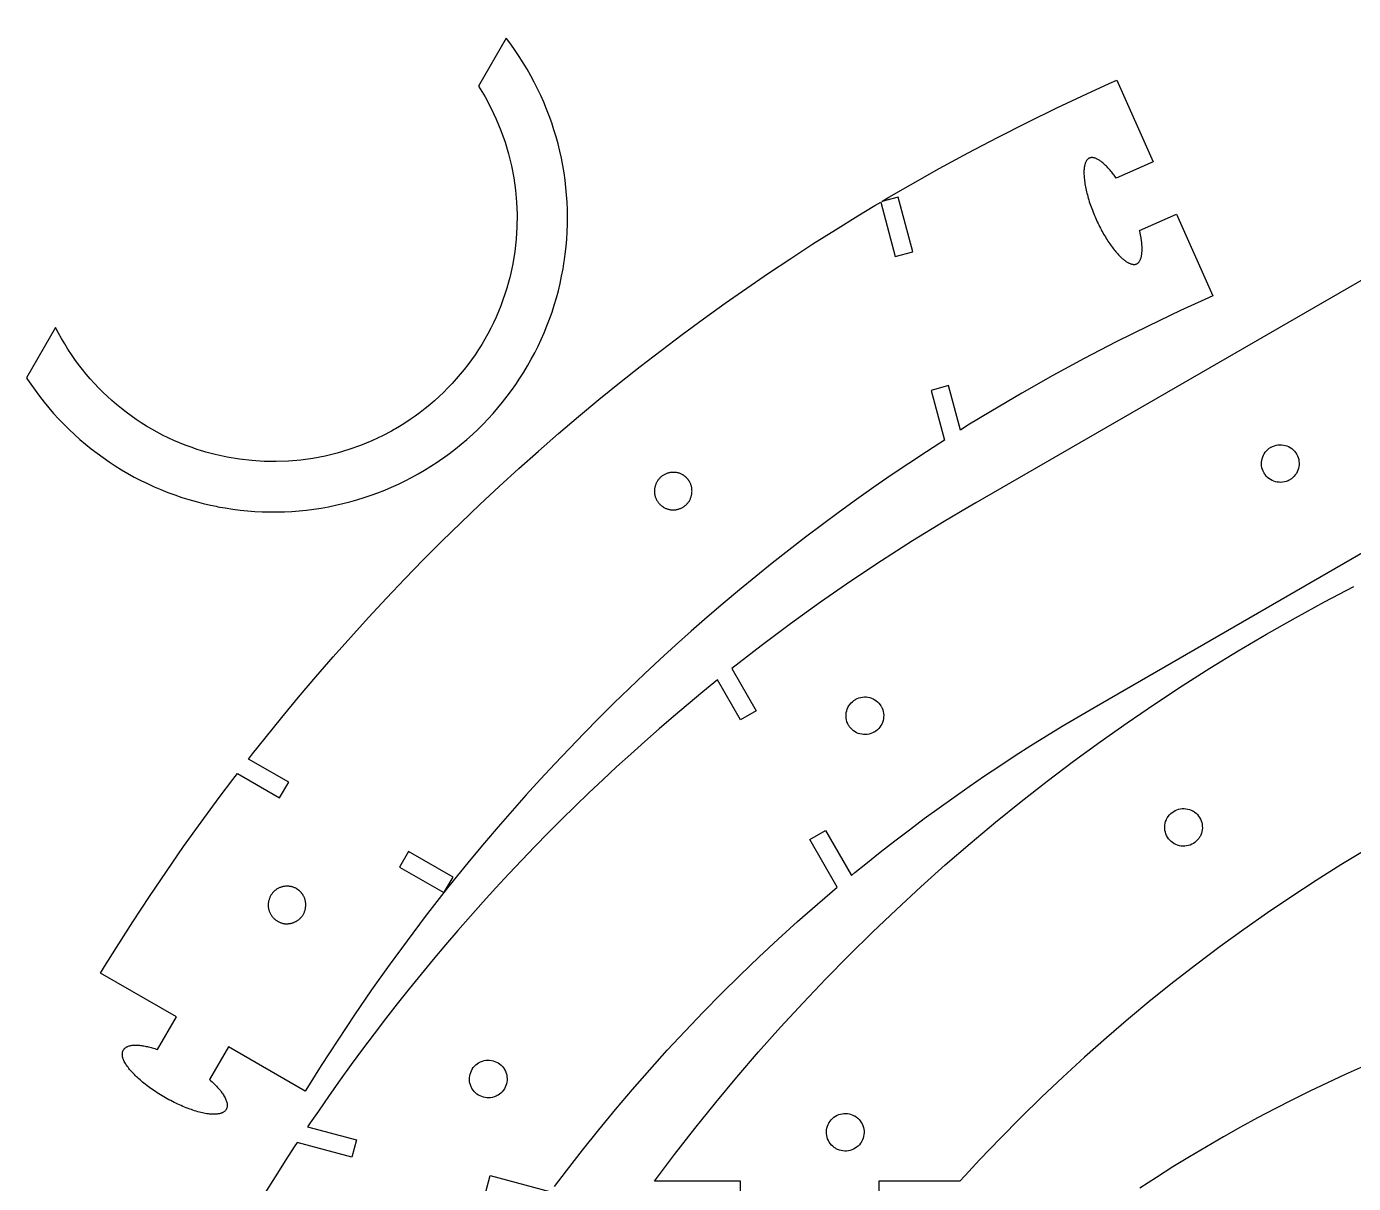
# Model space of a CAD drawing. Extents: x 0 to 281, y 0 to 387.
# Drawn here: x 0 to 135.7, y 267.2 to 385.6 of the extents above; entities that cross this region are included whole.
import ezdxf

# ---------------------------------------------------------------- set-up
doc = ezdxf.new("R2010")
doc.units = 0
doc.layers.get('0').update_dxf_attribs({"linetype": 'CONTINUOUS'})

msp = doc.modelspace()

# ---------------------------------------------------------------- linework, layer by layer
at = {"color": 0}
for points in [[(181.467, 385.565), (97.0631, 336.835), (96.246, 336.362), (93.8119, 334.918), (90.5969, 332.942), (87.42, 330.91), (84.28, 328.819), (81.179, 326.672), (78.1169, 324.469), (75.095, 322.21), (72.855, 320.481), (72.115, 319.894), (74.61, 315.574), (73.0079, 314.649), (70.6529, 318.726), (70.2729, 318.422), (69.141, 317.497), (67.6419, 316.254), (66.155, 314.996), (64.68, 313.725), (63.2179, 312.442), (61.7679, 311.143), (60.3307, 309.832), (58.9061, 308.508), (57.4942, 307.171), (56.0951, 305.819), (54.709, 304.457), (53.336, 303.081), (51.976, 301.692), (50.6292, 300.29), (49.2956, 298.876), (47.9754, 297.451), (46.6686, 296.013), (45.3754, 294.561), (44.0958, 293.099), (42.83, 291.624), (41.5776, 290.136), (40.3396, 288.638), (39.1154, 287.128), (37.9051, 285.606), (36.709, 284.071), (35.5272, 282.526), (34.3597, 280.969), (33.2067, 279.401), (32.0679, 277.822), (30.9437, 276.232), (29.8344, 274.631), (29.0117, 273.422), (28.7399, 273.018), (33.7201, 271.685), (33.2413, 269.897), (27.6585, 271.393), (27.3722, 270.958), (26.5226, 269.65), (25.405, 267.896), (24.3054, 266.131)], [(53.9906, 266.899), (55.2035, 268.503), (56.8461, 270.622), (58.5189, 272.717), (60.2219, 274.786), (61.955, 276.829), (63.7169, 278.846), (65.5079, 280.838), (67.3279, 282.803), (69.1769, 284.74), (71.054, 286.65), (72.959, 288.533), (74.8919, 290.389), (76.8519, 292.217), (78.839, 294.015), (80.8529, 295.785), (82.38, 297.094), (82.894, 297.526), (80.0829, 302.394), (81.685, 303.319), (84.3369, 298.726), (84.701, 299.026), (85.801, 299.919), (87.2781, 301.097), (88.766, 302.258), (90.266, 303.406), (91.7781, 304.537), (93.301, 305.651), (94.836, 306.751), (96.3819, 307.835), (97.939, 308.903), (99.506, 309.954), (101.086, 310.989), (102.675, 312.008), (104.275, 313.011), (105.886, 313.997), (107.506, 314.967), (108.729, 315.683), (109.138, 315.919), (193.542, 364.651)], [(72.9822, 265.601), (72.9822, 267.451), (64.1992, 267.451), (64.705, 268.133), (66.2451, 270.169), (68.3333, 272.85), (70.4631, 275.494), (72.634, 278.1), (74.8457, 280.669), (77.0972, 283.199), (79.3885, 285.69), (81.7188, 288.142), (84.0875, 290.554), (86.4942, 292.926), (88.9382, 295.258), (91.4193, 297.55), (93.9367, 299.799), (96.4899, 302.007), (99.0783, 304.172), (101.702, 306.296), (104.359, 308.375), (107.05, 310.412), (109.775, 312.404), (112.532, 314.353), (115.321, 316.257), (118.142, 318.115), (120.994, 319.928), (123.876, 321.694), (126.789, 323.415), (129.731, 325.089), (132.702, 326.715), (135.701, 328.294)], [(136.917, 301.356), (134.37, 299.807), (131.849, 298.218), (129.354, 296.588), (126.885, 294.917), (124.444, 293.206), (122.031, 291.454), (119.646, 289.664), (117.289, 287.835), (114.962, 285.967), (112.665, 284.058), (110.398, 282.114), (108.162, 280.131), (105.957, 278.108), (103.784, 276.051), (101.643, 273.956), (99.5344, 271.824), (97.4596, 269.656), (95.924, 268.006), (95.4185, 267.451), (87.1322, 267.451), (87.1322, 265.601)], [(136.646, 279.188), (134.821, 278.367), (133.008, 277.524), (131.206, 276.657), (129.415, 275.767), (127.635, 274.854), (125.867, 273.919), (124.111, 272.963), (122.367, 271.982), (120.635, 270.979), (118.914, 269.954), (117.207, 268.907), (115.514, 267.838), (113.832, 266.747)], [(46.9092, 266.235), (47.3879, 268.022), (53.5915, 266.36)]]:
    msp.add_lwpolyline(points, dxfattribs=at)
for points in [[(0, 349.621), (0.105, 349.461), (0.425, 348.983), (0.866, 348.358), (1.321, 347.746), (1.791, 347.146), (2.274, 346.56), (2.771, 345.986), (3.282, 345.426), (3.806, 344.882), (4.342, 344.35), (4.892, 343.832), (5.455, 343.329), (6.028, 342.84), (6.613, 342.367), (7.21, 341.908), (7.818, 341.465), (8.436, 341.037), (9.067, 340.625), (9.706, 340.228), (10.356, 339.847), (11.014, 339.483), (11.684, 339.136), (12.36, 338.804), (13.046, 338.49), (13.741, 338.192), (14.4431, 337.912), (15.154, 337.649), (15.8731, 337.404), (16.5981, 337.176), (17.33, 336.967), (18.0681, 336.776), (18.814, 336.603), (19.3769, 336.485), (19.564, 336.449), (19.7531, 336.414), (20.32, 336.314), (21.075, 336.199), (21.8321, 336.103), (22.591, 336.026), (23.3481, 335.969), (24.106, 335.932), (24.8631, 335.912), (25.62, 335.912), (26.375, 335.932), (27.13, 335.969), (27.881, 336.026), (28.631, 336.103), (29.3781, 336.197), (30.1231, 336.31), (30.8631, 336.442), (31.6, 336.592), (32.334, 336.761), (33.0631, 336.947), (33.7861, 337.153), (34.5061, 337.375), (35.22, 337.617), (35.9281, 337.876), (36.63, 338.153), (37.325, 338.449), (38.014, 338.761), (38.6961, 339.092), (39.37, 339.44), (40.0361, 339.806), (40.695, 340.189), (41.3431, 340.589), (41.9851, 341.007), (42.4601, 341.332), (42.6161, 341.443), (42.7731, 341.553), (43.2361, 341.893), (43.8431, 342.36), (44.4361, 342.839), (45.0161, 343.332), (45.5821, 343.84), (46.134, 344.36), (46.6731, 344.893), (47.1961, 345.439), (47.7061, 345.997), (48.2001, 346.568), (48.679, 347.15), (49.1431, 347.743), (49.5931, 348.347), (50.0271, 348.963), (50.4451, 349.589), (50.8481, 350.224), (51.2342, 350.869), (51.6031, 351.525), (51.9571, 352.19), (52.2951, 352.862), (52.614, 353.544), (52.9181, 354.236), (53.2051, 354.933), (53.4731, 355.64), (53.724, 356.354), (53.9571, 357.075), (54.1742, 357.801), (54.3711, 358.536), (54.5501, 359.276), (54.7111, 360.022), (54.8531, 360.774), (54.9481, 361.34), (54.9771, 361.531), (55.0051, 361.719), (55.0811, 362.29), (55.164, 363.05), (55.2301, 363.81), (55.275, 364.571), (55.3021, 365.331), (55.309, 366.089), (55.2961, 366.846), (55.2642, 367.603), (55.214, 368.356), (55.1461, 369.108), (55.059, 369.857), (54.9521, 370.603), (54.8271, 371.346), (54.684, 372.085), (54.5211, 372.819), (54.3421, 373.55), (54.1431, 374.275), (53.9271, 374.996), (53.6921, 375.711), (53.439, 376.421), (53.1701, 377.125), (52.8811, 377.822), (52.5751, 378.511), (52.2521, 379.194), (51.9111, 379.869), (51.5531, 380.537), (51.1781, 381.197), (50.7851, 381.847), (50.375, 382.489), (49.949, 383.122), (49.5051, 383.744), (49.1611, 384.206), (49.0451, 384.358), (46.2101, 379.449), (46.3821, 379.179), (46.8731, 378.356), (47.4751, 377.235), (48.0181, 376.09), (48.5, 374.922), (48.9231, 373.735), (49.284, 372.531), (49.5821, 371.31), (49.8201, 370.076), (49.995, 368.833), (50.1071, 367.582), (50.1561, 366.325), (50.1411, 365.065), (50.0631, 363.804), (49.9201, 362.546), (49.7111, 361.29), (49.5161, 360.351), (49.439, 360.042), (49.4, 359.886), (49.2781, 359.422), (49.1031, 358.808), (48.9111, 358.201), (48.7061, 357.6), (48.4851, 357.006), (48.249, 356.418), (47.999, 355.838), (47.7351, 355.264), (47.4561, 354.699), (47.164, 354.14), (46.8571, 353.59), (46.5381, 353.049), (46.2061, 352.517), (45.859, 351.992), (45.5, 351.476), (45.1281, 350.971), (44.7431, 350.475), (44.3481, 349.987), (43.9381, 349.511), (43.5171, 349.046), (43.084, 348.589), (42.639, 348.144), (42.1821, 347.71), (41.716, 347.287), (41.2361, 346.876), (40.746, 346.476), (40.246, 346.089), (39.7351, 345.713), (39.2131, 345.35), (38.6811, 345), (38.139, 344.662), (37.7271, 344.417), (37.5881, 344.338), (37.31, 344.179), (36.4611, 343.733), (35.311, 343.189), (34.1411, 342.706), (32.949, 342.285), (31.7421, 341.925), (30.52, 341.628), (29.285, 341.392), (28.0421, 341.219), (26.791, 341.11), (25.536, 341.063), (24.2781, 341.079), (23.02, 341.158), (21.7661, 341.303), (20.516, 341.511), (19.2731, 341.783), (18.346, 342.029), (18.041, 342.121), (17.886, 342.167), (17.429, 342.314), (16.8271, 342.521), (16.23, 342.743), (15.639, 342.981), (15.0571, 343.232), (14.4821, 343.497), (13.916, 343.778), (13.357, 344.071), (12.807, 344.379), (12.266, 344.7), (11.732, 345.033), (11.207, 345.381), (10.693, 345.742), (10.188, 346.114), (9.692, 346.499), (9.206, 346.897), (8.73, 347.307), (8.264, 347.728), (7.81, 348.161), (7.366, 348.607), (6.934, 349.063), (6.513, 349.529), (6.103, 350.008), (5.705, 350.497), (5.318, 350.996), (4.945, 351.506), (4.584, 352.026), (4.235, 352.556), (3.899, 353.096), (3.577, 353.644), (3.268, 354.204), (3.045, 354.629), (2.973, 354.771), (0, 349.621)], [(113.797, 364.699), (117.575, 366.382), (121.297, 358.022), (120.462, 357.65), (117.967, 356.504), (114.663, 354.929), (111.389, 353.299), (108.145, 351.61), (104.931, 349.861), (101.748, 348.06), (98.5963, 346.201), (96.2526, 344.772), (95.4772, 344.286), (94.2626, 348.829), (92.4749, 348.347), (93.8383, 343.25), (93.3814, 342.958), (92.0172, 342.074), (90.2093, 340.878), (88.4147, 339.664), (86.6332, 338.432), (84.8654, 337.182), (83.1111, 335.914), (81.3707, 334.628), (79.6442, 333.324), (77.9317, 332.003), (76.2333, 330.664), (74.5493, 329.307), (72.8796, 327.933), (71.2246, 326.543), (69.584, 325.136), (67.9585, 323.711), (66.3478, 322.269), (64.7522, 320.811), (63.1718, 319.338), (61.6067, 317.847), (60.0569, 316.34), (58.5231, 314.815), (57.0047, 313.276), (55.5022, 311.722), (54.0157, 310.15), (52.5453, 308.563), (51.0913, 306.961), (49.6535, 305.343), (48.2322, 303.708), (46.8275, 302.061), (45.4397, 300.397), (44.0686, 298.718), (43.0511, 297.449), (42.7147, 297.024), (43.6061, 298.568), (39.0585, 301.193), (38.1325, 299.59), (42.6714, 296.968), (42.1911, 296.361), (40.7685, 294.524), (38.9025, 292.051), (37.0739, 289.551), (35.2829, 287.025), (33.5296, 284.472), (31.8143, 281.893), (30.1375, 279.289), (28.9043, 277.319), (28.4997, 276.66), (20.6442, 281.194), (18.7128, 277.849), (18.8426, 277.733), (18.9685, 277.618), (19.09, 277.504), (19.2071, 277.389), (19.32, 277.275), (19.4283, 277.161), (19.5319, 277.049), (19.631, 276.938), (19.7253, 276.826), (19.8149, 276.717), (19.8993, 276.607), (19.9789, 276.5), (20.0532, 276.393), (20.1225, 276.289), (20.1864, 276.185), (20.245, 276.083), (20.2981, 275.983), (20.3457, 275.885), (20.3878, 275.787), (20.424, 275.693), (20.4546, 275.601), (20.4792, 275.51), (20.4979, 275.422), (20.5106, 275.336), (20.5171, 275.253), (20.5174, 275.172), (20.5114, 275.094), (20.4989, 275.019), (20.48, 274.947), (20.4546, 274.878), (20.4317, 274.828), (20.4053, 274.781), (20.3757, 274.736), (20.3429, 274.693), (20.3068, 274.653), (20.2678, 274.615), (20.2257, 274.579), (20.1804, 274.544), (20.1322, 274.513), (20.0811, 274.483), (20.0271, 274.456), (19.9703, 274.431), (19.9107, 274.408), (19.8483, 274.388), (19.7833, 274.368), (19.7157, 274.351), (19.6454, 274.338), (19.5726, 274.325), (19.4974, 274.315), (19.4196, 274.307), (19.3396, 274.301), (19.2571, 274.297), (19.1724, 274.296), (19.0853, 274.296), (18.9961, 274.299), (18.9047, 274.303), (18.8114, 274.31), (18.7157, 274.318), (18.6183, 274.329), (18.5189, 274.342), (18.4174, 274.357), (18.2744, 274.381), (18.1279, 274.408), (17.9781, 274.44), (17.825, 274.476), (17.6689, 274.517), (17.51, 274.56), (17.3485, 274.607), (17.1846, 274.658), (17.0183, 274.713), (16.8501, 274.769), (16.68, 274.831), (16.5082, 274.894), (16.335, 274.963), (16.1604, 275.032), (15.9849, 275.106), (15.8083, 275.182), (15.6311, 275.261), (15.4533, 275.343), (15.2751, 275.428), (15.0969, 275.514), (14.9188, 275.603), (14.7408, 275.694), (14.5632, 275.789), (14.3864, 275.885), (14.2103, 275.983), (14.0351, 276.085), (13.8613, 276.186), (13.6888, 276.29), (13.5178, 276.397), (13.3486, 276.504), (13.1814, 276.614), (13.0256, 276.718), (12.8721, 276.824), (12.721, 276.931), (12.5725, 277.037), (12.4267, 277.146), (12.2835, 277.254), (12.1432, 277.364), (12.0059, 277.474), (11.8717, 277.583), (11.7406, 277.693), (11.6129, 277.804), (11.4885, 277.914), (11.3676, 278.024), (11.2504, 278.135), (11.1368, 278.244), (11.0271, 278.353), (10.9213, 278.463), (10.8196, 278.571), (10.7219, 278.678), (10.6286, 278.785), (10.5396, 278.892), (10.455, 278.996), (10.3751, 279.1), (10.2998, 279.203), (10.2293, 279.304), (10.1637, 279.404), (10.1031, 279.503), (10.0476, 279.6), (9.9973, 279.696), (9.9523, 279.789), (9.9251, 279.851), (9.9005, 279.912), (9.8784, 279.972), (9.8589, 280.032), (9.8419, 280.092), (9.8275, 280.149), (9.8156, 280.207), (9.8063, 280.263), (9.7994, 280.318), (9.7951, 280.372), (9.7933, 280.425), (9.794, 280.478), (9.7972, 280.528), (9.803, 280.578), (9.8111, 280.626), (9.8218, 280.674), (9.835, 280.721), (9.8506, 280.765), (9.8688, 280.808), (9.8893, 280.851), (9.9123, 280.892), (9.9378, 280.931), (9.9657, 280.968), (9.9961, 281.004), (10.0289, 281.039), (10.0641, 281.072), (10.1018, 281.103), (10.1418, 281.132), (10.1843, 281.16), (10.2292, 281.186), (10.2764, 281.211), (10.3397, 281.239), (10.4064, 281.264), (10.4765, 281.286), (10.5499, 281.307), (10.6265, 281.324), (10.7062, 281.339), (10.789, 281.35), (10.8748, 281.36), (10.9637, 281.367), (11.0553, 281.369), (11.1498, 281.371), (11.247, 281.369), (11.3469, 281.367), (11.4494, 281.36), (11.5544, 281.351), (11.6619, 281.339), (11.7717, 281.325), (11.884, 281.31), (11.9984, 281.29), (12.1151, 281.269), (12.2338, 281.246), (12.3547, 281.219), (12.4774, 281.19), (12.6022, 281.16), (12.7287, 281.126), (12.857, 281.09), (12.987, 281.053), (13.1187, 281.011), (13.2519, 280.969), (13.3866, 280.924), (15.3182, 284.269), (7.5787, 288.737), (7.9811, 289.399), (9.2061, 291.371), (10.8682, 293.982), (12.5648, 296.569), (14.2957, 299.135), (16.0607, 301.676), (17.8596, 304.194), (19.6919, 306.689), (21.0871, 308.544), (21.5578, 309.158), (25.8782, 306.665), (26.8043, 308.268), (22.7, 310.638), (23.1171, 311.174), (24.3807, 312.769), (26.0853, 314.882), (27.8135, 316.972), (29.5654, 319.04), (31.3407, 321.089), (33.1389, 323.114), (34.9601, 325.119), (36.804, 327.101), (38.6704, 329.061), (40.559, 330.997), (42.4697, 332.914), (44.4025, 334.804), (46.3565, 336.675), (48.3324, 338.522), (50.3293, 340.344), (52.3472, 342.144), (54.3861, 343.921), (56.4457, 345.672), (58.5256, 347.401), (60.6256, 349.104), (62.7456, 350.785), (64.8854, 352.44), (67.0449, 354.069), (69.2237, 355.675), (71.4217, 357.254), (73.6386, 358.811), (75.8744, 360.34), (78.1286, 361.844), (80.4013, 363.322), (82.6919, 364.775), (85.0007, 366.201), (86.7436, 367.254), (87.3271, 367.6), (88.8178, 362.025), (90.6056, 362.504), (89.1058, 368.114), (87.4376, 367.665), (88.1654, 368.097), (90.3612, 369.371), (93.309, 371.032), (96.2804, 372.651), (99.2749, 374.226), (102.292, 375.757), (105.331, 377.244), (108.392, 378.686), (110.702, 379.74), (111.474, 380.085), (115.197, 371.725), (111.416, 370.043), (111.338, 370.154), (111.26, 370.264), (111.182, 370.369), (111.103, 370.472), (111.024, 370.575), (110.946, 370.674), (110.868, 370.769), (110.789, 370.862), (110.712, 370.953), (110.633, 371.04), (110.556, 371.122), (110.478, 371.204), (110.403, 371.285), (110.325, 371.36), (110.251, 371.432), (110.174, 371.501), (110.1, 371.567), (110.027, 371.629), (109.953, 371.689), (109.881, 371.746), (109.811, 371.799), (109.74, 371.847), (109.672, 371.893), (109.603, 371.935), (109.537, 371.972), (109.471, 372.008), (109.407, 372.04), (109.343, 372.068), (109.282, 372.092), (109.221, 372.111), (109.163, 372.128), (109.106, 372.14), (109.052, 372.15), (108.998, 372.154), (108.946, 372.158), (108.897, 372.158), (108.848, 372.154), (108.799, 372.147), (108.753, 372.138), (108.708, 372.122), (108.665, 372.107), (108.624, 372.086), (108.584, 372.061), (108.545, 372.036), (108.509, 372.004), (108.473, 371.972), (108.439, 371.935), (108.407, 371.896), (108.378, 371.851), (108.348, 371.804), (108.32, 371.754), (108.294, 371.703), (108.27, 371.646), (108.247, 371.586), (108.226, 371.522), (108.207, 371.457), (108.189, 371.388), (108.172, 371.314), (108.158, 371.239), (108.145, 371.158), (108.131, 371.054), (108.122, 370.944), (108.114, 370.829), (108.11, 370.711), (108.109, 370.589), (108.113, 370.461), (108.118, 370.329), (108.127, 370.194), (108.137, 370.057), (108.153, 369.914), (108.169, 369.768), (108.19, 369.619), (108.213, 369.468), (108.24, 369.314), (108.269, 369.154), (108.302, 368.996), (108.337, 368.835), (108.374, 368.669), (108.415, 368.504), (108.458, 368.336), (108.504, 368.167), (108.553, 367.994), (108.604, 367.822), (108.658, 367.649), (108.714, 367.472), (108.773, 367.299), (108.835, 367.122), (108.899, 366.944), (108.967, 366.768), (109.035, 366.59), (109.106, 366.414), (109.175, 366.247), (109.247, 366.082), (109.318, 365.918), (109.393, 365.754), (109.469, 365.592), (109.547, 365.429), (109.626, 365.268), (109.705, 365.11), (109.787, 364.951), (109.869, 364.794), (109.953, 364.64), (110.038, 364.487), (110.123, 364.336), (110.21, 364.186), (110.297, 364.042), (110.386, 363.897), (110.474, 363.754), (110.564, 363.617), (110.654, 363.479), (110.744, 363.347), (110.834, 363.217), (110.925, 363.09), (111.017, 362.967), (111.108, 362.846), (111.198, 362.729), (111.289, 362.617), (111.38, 362.507), (111.472, 362.401), (111.562, 362.3), (111.652, 362.204), (111.74, 362.111), (111.809, 362.042), (111.878, 361.975), (111.948, 361.911), (112.014, 361.851), (112.083, 361.793), (112.148, 361.737), (112.214, 361.685), (112.279, 361.636), (112.344, 361.589), (112.407, 361.544), (112.471, 361.504), (112.532, 361.465), (112.593, 361.429), (112.653, 361.397), (112.713, 361.368), (112.772, 361.342), (112.828, 361.317), (112.884, 361.296), (112.939, 361.278), (112.993, 361.263), (113.045, 361.25), (113.097, 361.24), (113.148, 361.233), (113.195, 361.229), (113.243, 361.228), (113.289, 361.229), (113.333, 361.235), (113.377, 361.242), (113.418, 361.253), (113.458, 361.265), (113.497, 361.282), (113.532, 361.3), (113.568, 361.322), (113.603, 361.346), (113.637, 361.372), (113.669, 361.403), (113.7, 361.435), (113.73, 361.471), (113.759, 361.508), (113.787, 361.55), (113.813, 361.593), (113.838, 361.639), (113.862, 361.686), (113.885, 361.739), (113.907, 361.793), (113.927, 361.847), (113.944, 361.908), (113.962, 361.969), (113.978, 362.033), (113.993, 362.1), (114.005, 362.169), (114.017, 362.24), (114.027, 362.314), (114.035, 362.39), (114.042, 362.469), (114.047, 362.551), (114.052, 362.635), (114.053, 362.719), (114.054, 362.808), (114.053, 362.899), (114.052, 362.951), (114.05, 363.003), (114.044, 363.111), (114.042, 363.165), (114.038, 363.221), (114.033, 363.276), (114.028, 363.332), (114.023, 363.389), (114.017, 363.447), (114.01, 363.504), (114.003, 363.564), (113.997, 363.622), (113.988, 363.682), (113.98, 363.743), (113.972, 363.803), (113.962, 363.864), (113.953, 363.926), (113.942, 363.987), (113.931, 364.05), (113.919, 364.114), (113.907, 364.176), (113.895, 364.24), (113.883, 364.304), (113.869, 364.369), (113.855, 364.435), (113.842, 364.5), (113.827, 364.565), (113.812, 364.632), (113.797, 364.699)], [(129.148, 339.192), (129.105, 339.168), (128.972, 339.101), (128.793, 339.033), (128.609, 338.981), (128.423, 338.949), (128.237, 338.936), (128.051, 338.94), (127.868, 338.961), (127.687, 339.001), (127.511, 339.056), (127.341, 339.131), (127.179, 339.219), (127.023, 339.324), (126.879, 339.444), (126.745, 339.581), (126.625, 339.731), (126.543, 339.856), (126.518, 339.897), (126.494, 339.94), (126.429, 340.074), (126.358, 340.251), (126.306, 340.436), (126.275, 340.622), (126.261, 340.808), (126.265, 340.994), (126.287, 341.176), (126.326, 341.358), (126.381, 341.535), (126.455, 341.704), (126.544, 341.867), (126.65, 342.022), (126.77, 342.167), (126.906, 342.299), (127.058, 342.419), (127.18, 342.501), (127.223, 342.526), (127.265, 342.551), (127.398, 342.617), (127.579, 342.688), (127.762, 342.737), (127.947, 342.769), (128.133, 342.785), (128.319, 342.781), (128.502, 342.758), (128.683, 342.719), (128.859, 342.662), (129.03, 342.59), (129.193, 342.501), (129.347, 342.394), (129.491, 342.274), (129.625, 342.138), (129.745, 341.987), (129.827, 341.865), (129.852, 341.822), (129.877, 341.781), (129.943, 341.647), (130.012, 341.467), (130.063, 341.283), (130.095, 341.099), (130.109, 340.912), (130.105, 340.726), (130.084, 340.543), (130.044, 340.362), (129.988, 340.186), (129.915, 340.015), (129.826, 339.851), (129.72, 339.699), (129.599, 339.554), (129.465, 339.419), (129.313, 339.299), (129.19, 339.217), (129.148, 339.192)], [(67.0826, 339.71), (67.0183, 339.744), (66.9526, 339.778), (66.8858, 339.807), (66.8178, 339.835), (66.7488, 339.86), (66.6789, 339.879), (66.6082, 339.9), (66.5368, 339.917), (66.4647, 339.929), (66.3924, 339.942), (66.3194, 339.95), (66.2463, 339.954), (66.1729, 339.958), (66.0996, 339.958), (66.0261, 339.957), (65.9529, 339.951), (65.8799, 339.944), (65.8072, 339.933), (65.7349, 339.921), (65.6632, 339.904), (65.5921, 339.886), (65.5218, 339.867), (65.4524, 339.843), (65.3839, 339.817), (65.3164, 339.789), (65.2501, 339.757), (65.185, 339.722), (65.1214, 339.686), (65.059, 339.649), (64.9986, 339.607), (64.9397, 339.561), (64.8851, 339.518), (64.8321, 339.471), (64.7811, 339.422), (64.7319, 339.372), (64.6847, 339.319), (64.6393, 339.265), (64.5961, 339.21), (64.5547, 339.153), (64.5156, 339.094), (64.4783, 339.035), (64.4435, 338.972), (64.4104, 338.911), (64.3799, 338.847), (64.3515, 338.782), (64.3254, 338.717), (64.3015, 338.65), (64.28, 338.583), (64.2608, 338.515), (64.244, 338.446), (64.2297, 338.376), (64.2179, 338.307), (64.2085, 338.236), (64.2018, 338.168), (64.1975, 338.097), (64.1958, 338.026), (64.1969, 337.954), (64.2006, 337.886), (64.2069, 337.815), (64.2161, 337.746), (64.2281, 337.676), (64.2428, 337.607), (64.2604, 337.536), (64.2808, 337.468), (64.304, 337.401), (64.3296, 337.335), (64.3579, 337.268), (64.3886, 337.204), (64.4217, 337.14), (64.4571, 337.078), (64.4947, 337.017), (64.5347, 336.957), (64.5767, 336.899), (64.6207, 336.843), (64.6668, 336.786), (64.7147, 336.735), (64.7646, 336.682), (64.8163, 336.632), (64.8696, 336.585), (64.9246, 336.539), (64.9811, 336.494), (65.0393, 336.453), (65.0989, 336.411), (65.1599, 336.375), (65.2222, 336.34), (65.2857, 336.307), (65.3504, 336.276), (65.4161, 336.247), (65.4831, 336.222), (65.551, 336.2), (65.6197, 336.179), (65.6894, 336.161), (65.7597, 336.147), (65.8296, 336.136), (65.8997, 336.128), (65.97, 336.121), (66.0407, 336.118), (66.1112, 336.117), (66.1818, 336.119), (66.2525, 336.122), (66.3228, 336.129), (66.3928, 336.14), (66.4625, 336.153), (66.5318, 336.167), (66.6006, 336.183), (66.6687, 336.203), (66.7361, 336.225), (66.8028, 336.247), (66.8685, 336.275), (66.9333, 336.304), (66.9969, 336.335), (67.0596, 336.368), (67.121, 336.404), (67.181, 336.442), (67.2396, 336.479), (67.2967, 336.522), (67.3522, 336.567), (67.4061, 336.611), (67.4582, 336.66), (67.5085, 336.71), (67.5568, 336.761), (67.6032, 336.815), (67.6474, 336.871), (67.691, 336.929), (67.7319, 336.99), (67.7704, 337.053), (67.8062, 337.118), (67.8397, 337.183), (67.8704, 337.25), (67.8986, 337.318), (67.9242, 337.386), (67.9471, 337.457), (67.9675, 337.528), (67.9853, 337.597), (68.0004, 337.671), (68.0129, 337.743), (68.0228, 337.817), (68.03, 337.89), (68.0344, 337.961), (68.0364, 338.036), (68.0356, 338.11), (68.0321, 338.183), (68.0258, 338.257), (68.0169, 338.329), (68.0054, 338.403), (67.9911, 338.475), (67.974, 338.546), (67.9543, 338.617), (67.9318, 338.686), (67.9064, 338.754), (67.8785, 338.824), (67.8476, 338.89), (67.814, 338.957), (67.7778, 339.021), (67.7608, 339.049), (67.7433, 339.076), (67.7253, 339.104), (67.7068, 339.132), (67.6879, 339.158), (67.6686, 339.185), (67.6487, 339.211), (67.6285, 339.236), (67.6076, 339.264), (67.5865, 339.289), (67.565, 339.314), (67.5429, 339.339), (67.5206, 339.361), (67.4976, 339.386), (67.4744, 339.41), (67.4508, 339.433), (67.4268, 339.454), (67.4025, 339.478), (67.3776, 339.5), (67.3525, 339.521), (67.3271, 339.542), (67.3012, 339.561), (67.275, 339.582), (67.2485, 339.601), (67.2217, 339.621), (67.1944, 339.64), (67.1669, 339.658), (67.1392, 339.675), (67.1111, 339.693), (67.0826, 339.71)], [(86.6719, 313.394), (86.63, 313.369), (86.4969, 313.306), (86.3169, 313.235), (86.1329, 313.185), (85.9479, 313.151), (85.7619, 313.138), (85.576, 313.142), (85.3919, 313.162), (85.2119, 313.203), (85.036, 313.258), (84.866, 313.332), (84.7029, 313.421), (84.5479, 313.526), (84.404, 313.647), (84.271, 313.783), (84.15, 313.935), (84.0669, 314.057), (84.0429, 314.099), (84.0179, 314.142), (83.9529, 314.275), (83.8829, 314.456), (83.831, 314.638), (83.799, 314.824), (83.785, 315.01), (83.789, 315.196), (83.811, 315.381), (83.85, 315.56), (83.9069, 315.736), (83.98, 315.906), (84.0689, 316.069), (84.174, 316.224), (84.295, 316.368), (84.431, 316.501), (84.5819, 316.622), (84.705, 316.704), (84.7469, 316.729), (84.79, 316.754), (84.9229, 316.819), (85.1029, 316.889), (85.286, 316.94), (85.4719, 316.974), (85.6581, 316.987), (85.844, 316.982), (86.0281, 316.961), (86.2081, 316.921), (86.384, 316.865), (86.554, 316.792), (86.7169, 316.703), (86.871, 316.599), (87.016, 316.476), (87.149, 316.342), (87.27, 316.19), (87.3519, 316.067), (87.3769, 316.024), (87.4019, 315.982), (87.4671, 315.849), (87.5369, 315.669), (87.5881, 315.485), (87.621, 315.3), (87.635, 315.114), (87.63, 314.928), (87.609, 314.744), (87.569, 314.564), (87.5129, 314.388), (87.44, 314.218), (87.351, 314.056), (87.246, 313.901), (87.125, 313.756), (86.989, 313.624), (86.8381, 313.501), (86.715, 313.419), (86.6719, 313.394)], [(117.327, 301.976), (117.284, 302.001), (117.161, 302.083), (117.01, 302.204), (116.874, 302.338), (116.754, 302.482), (116.648, 302.636), (116.559, 302.8), (116.486, 302.969), (116.43, 303.146), (116.391, 303.326), (116.369, 303.51), (116.365, 303.696), (116.379, 303.882), (116.411, 304.067), (116.462, 304.251), (116.532, 304.431), (116.598, 304.564), (116.622, 304.607), (116.647, 304.649), (116.729, 304.772), (116.85, 304.922), (116.984, 305.058), (117.128, 305.179), (117.282, 305.285), (117.445, 305.374), (117.615, 305.447), (117.791, 305.503), (117.972, 305.543), (118.155, 305.564), (118.341, 305.568), (118.527, 305.554), (118.713, 305.522), (118.896, 305.471), (119.076, 305.401), (119.209, 305.336), (119.252, 305.311), (119.295, 305.286), (119.417, 305.204), (119.568, 305.083), (119.704, 304.95), (119.825, 304.806), (119.93, 304.651), (120.02, 304.487), (120.093, 304.318), (120.149, 304.142), (120.188, 303.961), (120.21, 303.778), (120.214, 303.592), (120.2, 303.406), (120.168, 303.221), (120.117, 303.037), (120.046, 302.857), (119.981, 302.724), (119.956, 302.682), (119.932, 302.639), (119.85, 302.515), (119.729, 302.365), (119.595, 302.229), (119.451, 302.108), (119.296, 302.003), (119.134, 301.914), (118.964, 301.84), (118.788, 301.785), (118.607, 301.746), (118.423, 301.724), (118.238, 301.719), (118.051, 301.733), (117.866, 301.765), (117.682, 301.817), (117.502, 301.888), (117.37, 301.953), (117.327, 301.976)], [(27.5918, 297.375), (27.5275, 297.411), (27.4618, 297.443), (27.395, 297.472), (27.3271, 297.5), (27.2582, 297.525), (27.1882, 297.547), (27.1175, 297.565), (27.0461, 297.582), (26.974, 297.596), (26.9017, 297.607), (26.8286, 297.615), (26.7557, 297.621), (26.6821, 297.624), (26.6089, 297.624), (26.5353, 297.622), (26.4621, 297.617), (26.389, 297.61), (26.3165, 297.599), (26.2443, 297.586), (26.1725, 297.571), (26.1014, 297.553), (26.031, 297.532), (25.9615, 297.508), (25.8931, 297.483), (25.8257, 297.454), (25.7593, 297.422), (25.6943, 297.389), (25.6307, 297.353), (25.5685, 297.314), (25.5079, 297.272), (25.4492, 297.228), (25.3943, 297.183), (25.3415, 297.136), (25.2904, 297.088), (25.2411, 297.037), (25.1939, 296.986), (25.1486, 296.932), (25.1054, 296.876), (25.064, 296.818), (25.0247, 296.76), (24.9878, 296.7), (24.9528, 296.639), (24.9197, 296.575), (24.8893, 296.513), (24.8607, 296.447), (24.8346, 296.382), (24.8108, 296.315), (24.7892, 296.247), (24.77, 296.179), (24.7535, 296.111), (24.7389, 296.043), (24.7272, 295.972), (24.7178, 295.903), (24.7111, 295.833), (24.7068, 295.763), (24.7053, 295.692), (24.7061, 295.622), (24.7097, 295.551), (24.7161, 295.481), (24.7254, 295.411), (24.7372, 295.342), (24.7518, 295.272), (24.7696, 295.203), (24.79, 295.133), (24.8132, 295.067), (24.8389, 295), (24.8671, 294.933), (24.8978, 294.868), (24.931, 294.806), (24.9664, 294.743), (25.0042, 294.683), (25.0439, 294.622), (25.086, 294.565), (25.13, 294.508), (25.1761, 294.453), (25.224, 294.4), (25.2737, 294.347), (25.3254, 294.297), (25.3789, 294.25), (25.4339, 294.204), (25.4904, 294.16), (25.5486, 294.118), (25.6082, 294.078), (25.6692, 294.04), (25.7314, 294.004), (25.7949, 293.972), (25.8596, 293.942), (25.9254, 293.914), (25.9925, 293.888), (26.0603, 293.865), (26.1292, 293.844), (26.1986, 293.828), (26.2689, 293.813), (26.3389, 293.801), (26.409, 293.793), (26.4792, 293.786), (26.55, 293.783), (26.6204, 293.783), (26.691, 293.785), (26.7617, 293.789), (26.8321, 293.796), (26.9021, 293.806), (26.9718, 293.818), (27.0411, 293.833), (27.1097, 293.85), (27.1779, 293.868), (27.2454, 293.89), (27.3121, 293.915), (27.3778, 293.94), (27.4425, 293.969), (27.5064, 294.001), (27.5689, 294.033), (27.6303, 294.068), (27.6903, 294.107), (27.7489, 294.147), (27.806, 294.188), (27.8614, 294.232), (27.9154, 294.278), (27.9675, 294.325), (28.0178, 294.375), (28.066, 294.426), (28.1125, 294.479), (28.1565, 294.536), (28.1986, 294.593), (28.2385, 294.651), (28.276, 294.713), (28.311, 294.774), (28.3435, 294.838), (28.3739, 294.901), (28.4017, 294.968), (28.4271, 295.033), (28.4499, 295.101), (28.4703, 295.169), (28.4886, 295.239), (28.5042, 295.308), (28.5172, 295.378), (28.5278, 295.449), (28.536, 295.518), (28.5418, 295.59), (28.545, 295.661), (28.5457, 295.733), (28.5439, 295.804), (28.5396, 295.876), (28.5325, 295.946), (28.5233, 296.017), (28.5114, 296.086), (28.4968, 296.157), (28.4797, 296.226), (28.4601, 296.293), (28.4378, 296.361), (28.4132, 296.428), (28.3857, 296.493), (28.356, 296.558), (28.3232, 296.622), (28.2882, 296.683), (28.2714, 296.711), (28.2539, 296.74), (28.2357, 296.768), (28.2172, 296.796), (28.1982, 296.822), (28.1789, 296.85), (28.1592, 296.876), (28.1389, 296.901), (28.1179, 296.928), (28.0968, 296.953), (28.0753, 296.978), (28.0532, 297.003), (28.0307, 297.026), (28.0079, 297.051), (27.9846, 297.074), (27.961, 297.097), (27.9368, 297.119), (27.9125, 297.143), (27.8875, 297.164), (27.8625, 297.186), (27.8368, 297.207), (27.811, 297.228), (27.7847, 297.247), (27.7582, 297.267), (27.7311, 297.286), (27.7039, 297.304), (27.6764, 297.322), (27.6486, 297.34), (27.6203, 297.358), (27.5918, 297.375)], [(48.1732, 276.236), (48.1306, 276.213), (47.9978, 276.147), (47.8176, 276.076), (47.6342, 276.025), (47.4486, 275.993), (47.2624, 275.979), (47.0767, 275.983), (46.8929, 276.006), (46.7124, 276.044), (46.5365, 276.101), (46.3664, 276.174), (46.2036, 276.263), (46.0492, 276.368), (45.9047, 276.489), (45.7714, 276.625), (45.6506, 276.776), (45.5682, 276.899), (45.5436, 276.942), (45.5189, 276.983), (45.4537, 277.117), (45.3835, 277.297), (45.3322, 277.481), (45.3, 277.665), (45.286, 277.853), (45.2901, 278.037), (45.3119, 278.222), (45.3513, 278.403), (45.4075, 278.578), (45.4804, 278.749), (45.5697, 278.911), (45.6749, 279.065), (45.7957, 279.21), (45.9317, 279.343), (46.0826, 279.464), (46.2056, 279.546), (46.2482, 279.571), (46.2908, 279.596), (46.4236, 279.661), (46.6037, 279.731), (46.7872, 279.782), (46.9728, 279.815), (47.159, 279.829), (47.3444, 279.825), (47.5283, 279.803), (47.7089, 279.764), (47.8849, 279.707), (48.0549, 279.635), (48.2178, 279.544), (48.3721, 279.44), (48.5165, 279.319), (48.6499, 279.183), (48.7707, 279.032), (48.8532, 278.908), (48.8778, 278.867), (48.9024, 278.824), (48.9676, 278.692), (49.0379, 278.511), (49.089, 278.328), (49.1213, 278.142), (49.1353, 277.956), (49.1312, 277.769), (49.1093, 277.586), (49.07, 277.406), (49.0138, 277.229), (48.9408, 277.06), (48.8517, 276.897), (48.7463, 276.743), (48.6256, 276.599), (48.4896, 276.465), (48.3386, 276.344), (48.2158, 276.261), (48.1732, 276.236)], [(82.7451, 270.792), (82.7025, 270.817), (82.5796, 270.899), (82.4286, 271.019), (82.2926, 271.153), (82.1718, 271.299), (82.0667, 271.451), (81.9774, 271.615), (81.9046, 271.785), (81.8482, 271.961), (81.809, 272.14), (81.7871, 272.325), (81.7829, 272.511), (81.7968, 272.697), (81.8292, 272.883), (81.8804, 273.065), (81.9507, 273.246), (82.0158, 273.379), (82.0406, 273.422), (82.0653, 273.464), (82.1475, 273.588), (82.2683, 273.737), (82.4017, 273.874), (82.5461, 273.994), (82.7006, 274.1), (82.8633, 274.189), (83.0335, 274.263), (83.2093, 274.318), (83.3899, 274.358), (83.5736, 274.381), (83.7593, 274.383), (83.9456, 274.369), (84.1311, 274.338), (84.3146, 274.286), (84.4947, 274.215), (84.6275, 274.151), (84.6701, 274.126), (84.7128, 274.101), (84.8356, 274.019), (84.9865, 273.899), (85.1225, 273.765), (85.2433, 273.621), (85.3486, 273.465), (85.4378, 273.303), (85.5107, 273.133), (85.5669, 272.957), (85.6062, 272.776), (85.6282, 272.593), (85.6322, 272.407), (85.6183, 272.221), (85.586, 272.036), (85.5349, 271.851), (85.4646, 271.672), (85.3993, 271.539), (85.3747, 271.496), (85.3501, 271.454), (85.2676, 271.331), (85.1468, 271.181), (85.0135, 271.044), (84.869, 270.924), (84.7147, 270.818), (84.5518, 270.729), (84.3818, 270.656), (84.2058, 270.6), (84.0253, 270.56), (83.8415, 270.539), (83.656, 270.533), (83.4697, 270.549), (83.2842, 270.581), (83.1007, 270.632), (82.9206, 270.701), (82.7876, 270.767), (82.7451, 270.792)]]:
    msp.add_lwpolyline(points, close=True, dxfattribs=at)

doc.saveas('drawing.dxf')
